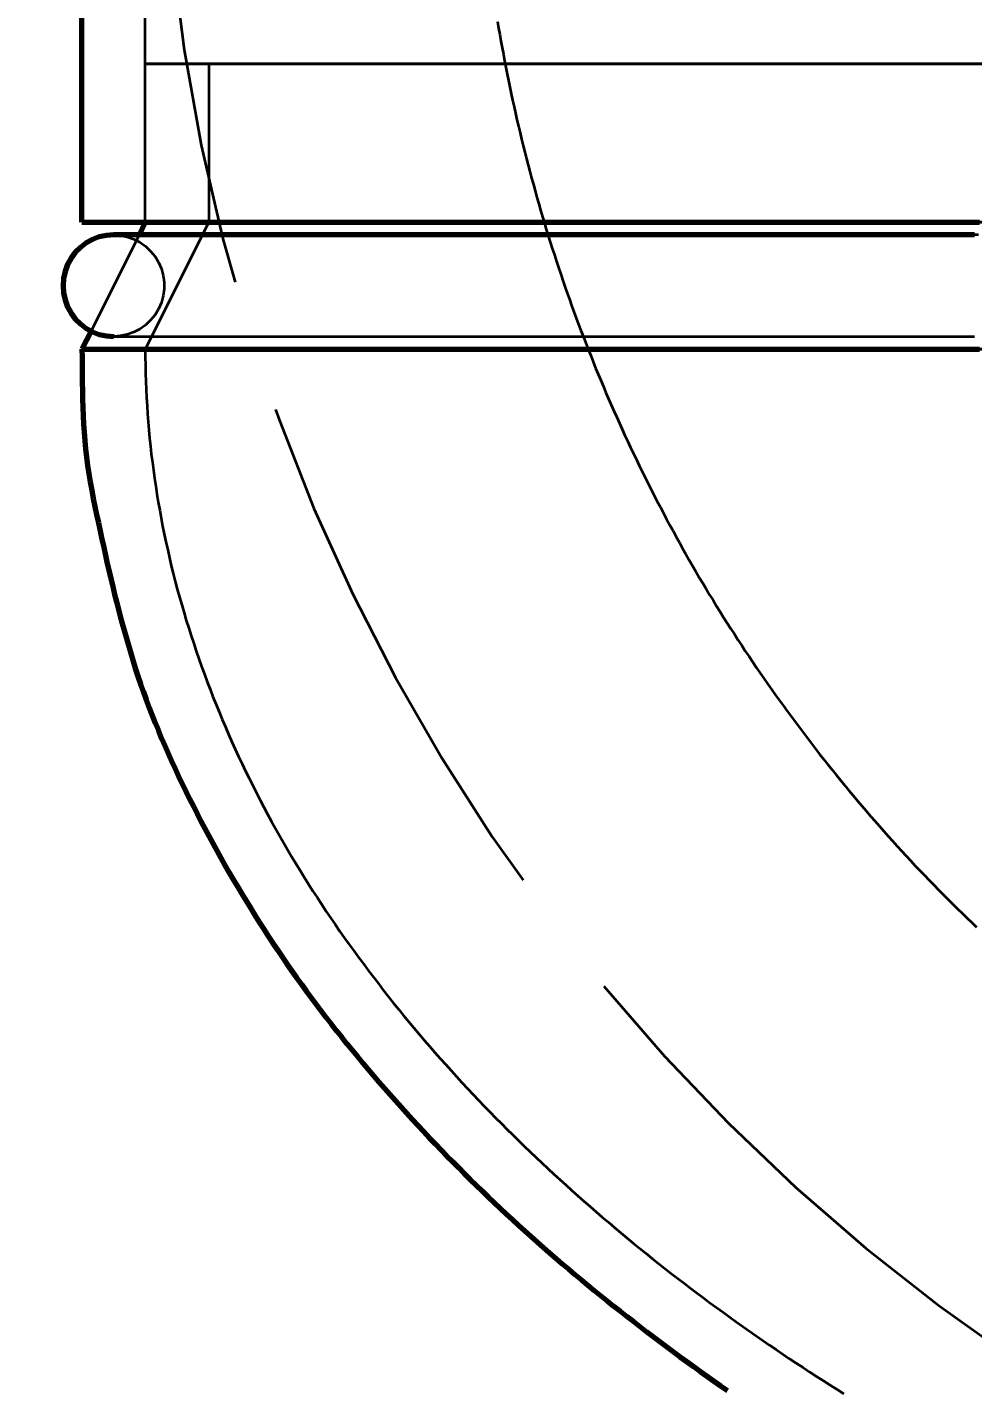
# Model space of a CAD drawing. Header units: millimetres. Extents: x 0 to 2382, y 0 to 420.
# Drawn here: x 136.59 to 143.68, y 216.75 to 226.96 of the extents above; entities that cross this region are included whole.
import ezdxf

# ---------------------------------------------------------------- set-up
doc = ezdxf.new("R2010")
doc.units = ezdxf.units.MM
doc.linetypes.add('IRAM-E-TRAZOS', pattern=[5, 4, -1])
for name, color, linetype, lineweight in [('01-VISIBLE', 7, 'CONTINUOUS', 70), ('02-OCULTA', 4, 'IRAM-E-TRAZOS', 35), ('04-COTA', 3, 'CONTINUOUS', 18)]:
    doc.layers.add(name, color=color, linetype=linetype, lineweight=lineweight)
doc.styles.add('ISO3098', font='isocpeur.ttf')
doc.dimstyles.new('FLAMA-IRAM', dxfattribs={"dimtxt": 3.5, "dimasz": 3.5, "dimexe": 2, "dimexo": 1.5, "dimgap": 1, "dimtad": 1, "dimdec": 1, "dimtxsty": 'ISO3098', "dimblk": 'IRAM_FLECHA', "dimblk1": 'IRAM_FLECHA', "dimblk2": 'IRAM_FLECHA', "dimcen": 2.5, "dimclrd": 256, "dimclre": 256, "dimclrt": 256, "dimazin": 3, "dimtfac": 1, "dimtmove": 0, "dimatfit": 3, "dimlwd": 18, "dimlwe": 18})

# ---------------------------------------------------------------- blocks, each defined once
blk = doc.blocks.new('IRAM_FLECHA')
blk.add_solid([(0, 0), (-1, 0.125), (-1, -0.125)])

msp = doc.modelspace()

# ---------------------------------------------------------------- linework, layer by layer
at = {"layer": '01-VISIBLE'}
for p, q in [((137, 225.5), (137, 228.412)), ((137.475, 225.5), (137.428, 225.405)), ((137.068, 224.685), (137, 224.55))]:
    msp.add_line(p, q, dxfattribs=at)
for points in [[(137, 225.5), (137.098, 225.5), (137.195, 225.5), (137.293, 225.5), (137.39, 225.5), (137.488, 225.5), (137.585, 225.5), (137.683, 225.5), (137.78, 225.5), (137.878, 225.5), (137.975, 225.5), (138.073, 225.5), (138.17, 225.5), (138.268, 225.5), (138.365, 225.5), (138.463, 225.5), (138.56, 225.5), (138.658, 225.5), (138.755, 225.5), (138.853, 225.5), (138.95, 225.5), (139.048, 225.5), (139.145, 225.5), (139.243, 225.5), (139.34, 225.5), (139.438, 225.5), (139.535, 225.5), (139.633, 225.5), (139.73, 225.5), (139.828, 225.5), (139.925, 225.5), (140.023, 225.5), (140.12, 225.5), (140.218, 225.5), (140.315, 225.5), (140.413, 225.5), (140.51, 225.5), (140.608, 225.5), (140.705, 225.5), (140.803, 225.5), (140.9, 225.5), (140.998, 225.5), (141.095, 225.5), (141.193, 225.5), (141.29, 225.5), (141.388, 225.5), (141.485, 225.5), (141.583, 225.5), (141.68, 225.5), (141.778, 225.5), (141.875, 225.5), (141.973, 225.5), (142.07, 225.5), (142.168, 225.5), (142.265, 225.5), (142.363, 225.5), (142.46, 225.5), (142.558, 225.5), (142.655, 225.5), (142.753, 225.5), (142.85, 225.5), (142.948, 225.5), (143.045, 225.5), (143.143, 225.5), (143.24, 225.5), (143.338, 225.5), (143.435, 225.5), (143.533, 225.5), (143.63, 225.5), (143.728, 225.5)], [(137.238, 225.405), (137.183, 225.401), (137.13, 225.39), (137.08, 225.371), (137.032, 225.345), (136.989, 225.312), (136.95, 225.274), (136.918, 225.23), (136.892, 225.183), (136.873, 225.132), (136.861, 225.079), (136.858, 225.025)], [(137.428, 225.405), (137.396, 225.405), (137.364, 225.405), (137.332, 225.405), (137.301, 225.405), (137.269, 225.405), (137.238, 225.405)], [(143.69, 225.405), (143.594, 225.405), (143.498, 225.405), (143.402, 225.405), (143.305, 225.405), (143.209, 225.405), (143.113, 225.405), (143.016, 225.405), (142.92, 225.405), (142.824, 225.405), (142.727, 225.405), (142.631, 225.405), (142.535, 225.405), (142.438, 225.405), (142.342, 225.405), (142.246, 225.405), (142.149, 225.405), (142.053, 225.405), (141.957, 225.405), (141.861, 225.405), (141.764, 225.405), (141.668, 225.405), (141.572, 225.405), (141.475, 225.405), (141.379, 225.405), (141.283, 225.405), (141.186, 225.405), (141.09, 225.405), (140.994, 225.405), (140.897, 225.405), (140.801, 225.405), (140.705, 225.405), (140.608, 225.405), (140.512, 225.405), (140.416, 225.405), (140.32, 225.405), (140.223, 225.405), (140.127, 225.405), (140.031, 225.405), (139.934, 225.405), (139.838, 225.405), (139.742, 225.405), (139.645, 225.405), (139.549, 225.405), (139.453, 225.405), (139.356, 225.405), (139.26, 225.405), (139.164, 225.405), (139.067, 225.405), (138.971, 225.405), (138.875, 225.405), (138.779, 225.405), (138.682, 225.405), (138.586, 225.405), (138.49, 225.405), (138.393, 225.405), (138.297, 225.405), (138.201, 225.405), (138.104, 225.405), (138.008, 225.405), (137.912, 225.405), (137.815, 225.405), (137.719, 225.405), (137.623, 225.405), (137.526, 225.405), (137.43, 225.405), (137.334, 225.405), (137.238, 225.405)], [(136.858, 225.025), (136.861, 224.971), (136.873, 224.918), (136.892, 224.867), (136.918, 224.82), (136.95, 224.776), (136.989, 224.738), (137.032, 224.705), (137.08, 224.679), (137.13, 224.66), (137.183, 224.649), (137.238, 224.645)], [(137, 224.55), (137.098, 224.55), (137.195, 224.55), (137.293, 224.55), (137.39, 224.55), (137.488, 224.55), (137.585, 224.55), (137.683, 224.55), (137.78, 224.55), (137.878, 224.55), (137.975, 224.55), (138.073, 224.55), (138.17, 224.55), (138.268, 224.55), (138.365, 224.55), (138.463, 224.55), (138.56, 224.55), (138.658, 224.55), (138.755, 224.55), (138.853, 224.55), (138.95, 224.55), (139.048, 224.55), (139.145, 224.55), (139.243, 224.55), (139.34, 224.55), (139.438, 224.55), (139.535, 224.55), (139.633, 224.55), (139.73, 224.55), (139.828, 224.55), (139.925, 224.55), (140.023, 224.55), (140.12, 224.55), (140.218, 224.55), (140.315, 224.55), (140.413, 224.55), (140.51, 224.55), (140.608, 224.55), (140.705, 224.55), (140.803, 224.55), (140.9, 224.55), (140.998, 224.55), (141.095, 224.55), (141.193, 224.55), (141.29, 224.55), (141.388, 224.55), (141.485, 224.55), (141.583, 224.55), (141.68, 224.55), (141.778, 224.55), (141.875, 224.55), (141.973, 224.55), (142.07, 224.55), (142.168, 224.55), (142.265, 224.55), (142.363, 224.55), (142.46, 224.55), (142.558, 224.55), (142.655, 224.55), (142.753, 224.55), (142.85, 224.55), (142.948, 224.55), (143.045, 224.55), (143.143, 224.55), (143.24, 224.55), (143.338, 224.55), (143.435, 224.55), (143.533, 224.55), (143.63, 224.55), (143.728, 224.55)], [(137, 224.55), (137.001, 224.488), (137.001, 224.425), (137.001, 224.363), (137.002, 224.3), (137.003, 224.238), (137.004, 224.175), (137.006, 224.113), (137.008, 224.05), (137.012, 223.988), (137.016, 223.926), (137.021, 223.863), (137.027, 223.801), (137.034, 223.739), (137.042, 223.677), (137.052, 223.616), (137.062, 223.554), (137.073, 223.493), (137.085, 223.431), (137.097, 223.37), (137.11, 223.309), (137.123, 223.248), (137.136, 223.187), (137.149, 223.126), (137.163, 223.065), (137.176, 223.004), (137.19, 222.943), (137.204, 222.882), (137.218, 222.821), (137.233, 222.76), (137.247, 222.7), (137.263, 222.639), (137.278, 222.578), (137.294, 222.518), (137.311, 222.458), (137.328, 222.398), (137.346, 222.338), (137.363, 222.278), (137.382, 222.218), (137.4, 222.159), (137.42, 222.099), (137.44, 222.04), (137.461, 221.981), (137.482, 221.923), (137.504, 221.864), (137.527, 221.806), (137.55, 221.748), (137.573, 221.69), (137.597, 221.632), (137.622, 221.575), (137.647, 221.518), (137.672, 221.461), (137.698, 221.404), (137.725, 221.347), (137.752, 221.291), (137.779, 221.235), (137.806, 221.179), (137.835, 221.123), (137.863, 221.067), (137.892, 221.012), (137.921, 220.956), (137.95, 220.901), (137.98, 220.847), (138.01, 220.792), (138.041, 220.737), (138.071, 220.683), (138.102, 220.629), (138.134, 220.575), (138.166, 220.521), (138.198, 220.467), (138.23, 220.414), (138.263, 220.361), (138.296, 220.308), (138.329, 220.255), (138.363, 220.202), (138.397, 220.15), (138.431, 220.098), (138.466, 220.046), (138.501, 219.994), (138.537, 219.943), (138.572, 219.892), (138.608, 219.841), (138.645, 219.79), (138.682, 219.739), (138.719, 219.689), (138.756, 219.639), (138.794, 219.589), (138.832, 219.54), (138.87, 219.49), (138.908, 219.441), (138.947, 219.392), (138.986, 219.343), (139.026, 219.295), (139.065, 219.247), (139.105, 219.199), (139.145, 219.151), (139.186, 219.103), (139.226, 219.056), (139.267, 219.009), (139.309, 218.962), (139.35, 218.915), (139.392, 218.868), (139.434, 218.822), (139.476, 218.776), (139.518, 218.73), (139.561, 218.685), (139.604, 218.639), (139.647, 218.594), (139.69, 218.549), (139.734, 218.504), (139.778, 218.46), (139.822, 218.415), (139.866, 218.371), (139.91, 218.327), (139.955, 218.284), (140, 218.24), (140.045, 218.197), (140.09, 218.154), (140.136, 218.111), (140.181, 218.069), (140.227, 218.026), (140.273, 217.984), (140.32, 217.942), (140.366, 217.9), (140.413, 217.859), (140.459, 217.817), (140.506, 217.776), (140.554, 217.735), (140.601, 217.695), (140.649, 217.654), (140.696, 217.614), (140.744, 217.574), (140.792, 217.534), (140.841, 217.494), (140.889, 217.455), (140.938, 217.416), (140.986, 217.377), (141.035, 217.338), (141.085, 217.299), (141.134, 217.261), (141.183, 217.223), (141.233, 217.185), (141.282, 217.147), (141.332, 217.109), (141.382, 217.072), (141.433, 217.035), (141.483, 216.998), (141.533, 216.961), (141.584, 216.924), (141.635, 216.888), (141.685, 216.851), (141.736, 216.815), (141.788, 216.78), (141.839, 216.744)]]:
    msp.add_lwpolyline(points, dxfattribs=at)
at = {"layer": '02-OCULTA'}
for p, q in [((137.475, 225.5), (137.475, 315.5)), ((137.475, 225.5), (137.475, 226.687)), ((137.95, 226.687), (137.95, 225.5)), ((137.95, 225.5), (137.475, 224.55)), ((137.428, 225.405), (137.068, 224.685))]:
    msp.add_line(p, q, dxfattribs=at)
for points in [[(140.115, 227.005), (140.123, 226.956), (140.132, 226.907), (140.14, 226.857), (140.149, 226.808), (140.159, 226.759), (140.168, 226.71), (140.177, 226.66), (140.187, 226.611), (140.197, 226.562), (140.207, 226.513), (140.218, 226.464), (140.228, 226.415), (140.239, 226.366), (140.25, 226.317), (140.261, 226.268), (140.272, 226.22), (140.284, 226.171), (140.296, 226.122), (140.308, 226.074), (140.32, 226.025), (140.332, 225.976), (140.345, 225.928), (140.358, 225.88), (140.371, 225.831), (140.384, 225.783), (140.397, 225.735), (140.411, 225.686), (140.424, 225.638), (140.438, 225.59), (140.452, 225.542), (140.467, 225.494), (140.481, 225.446), (140.496, 225.398), (140.511, 225.35), (140.526, 225.303), (140.542, 225.255), (140.557, 225.207), (140.573, 225.16), (140.589, 225.112), (140.605, 225.065), (140.621, 225.018), (140.638, 224.97), (140.654, 224.923), (140.671, 224.876), (140.688, 224.829), (140.706, 224.782), (140.723, 224.735), (140.741, 224.688), (140.759, 224.641), (140.777, 224.594), (140.795, 224.548), (140.814, 224.501), (140.832, 224.455), (140.851, 224.408), (140.87, 224.362), (140.889, 224.316), (140.909, 224.27), (140.928, 224.223), (140.948, 224.177), (140.968, 224.131), (140.988, 224.086), (141.009, 224.04), (141.029, 223.994), (141.05, 223.949), (141.071, 223.903), (141.092, 223.858), (141.113, 223.812), (141.135, 223.767), (141.156, 223.722), (141.178, 223.677), (141.2, 223.632), (141.222, 223.587), (141.245, 223.542), (141.267, 223.497), (141.29, 223.453), (141.313, 223.408), (141.336, 223.364), (141.36, 223.32), (141.383, 223.275), (141.407, 223.231), (141.431, 223.187), (141.455, 223.143), (141.479, 223.099), (141.503, 223.056), (141.528, 223.012), (141.553, 222.968), (141.578, 222.925), (141.603, 222.882), (141.628, 222.838), (141.654, 222.795), (141.679, 222.752), (141.705, 222.709), (141.731, 222.667), (141.757, 222.624), (141.784, 222.581), (141.81, 222.539), (141.837, 222.496), (141.864, 222.454), (141.891, 222.412), (141.918, 222.37), (141.946, 222.328), (141.973, 222.286), (142.001, 222.245), (142.029, 222.203), (142.057, 222.162), (142.085, 222.12), (142.114, 222.079), (142.143, 222.038), (142.171, 221.997), (142.2, 221.956), (142.229, 221.915), (142.259, 221.875), (142.288, 221.834), (142.318, 221.794), (142.348, 221.753), (142.378, 221.713), (142.408, 221.673), (142.438, 221.633), (142.468, 221.594), (142.499, 221.554), (142.53, 221.514), (142.561, 221.475), (142.592, 221.436), (142.623, 221.397), (142.655, 221.358), (142.686, 221.319), (142.718, 221.28), (142.75, 221.241), (142.782, 221.203), (142.814, 221.165), (142.846, 221.126), (142.879, 221.088), (142.912, 221.05), (142.945, 221.013), (142.978, 220.975), (143.011, 220.937), (143.044, 220.9), (143.077, 220.863), (143.111, 220.825), (143.145, 220.789), (143.179, 220.752), (143.213, 220.715), (143.247, 220.678), (143.282, 220.642), (143.316, 220.606), (143.351, 220.57), (143.386, 220.534), (143.421, 220.498), (143.456, 220.462), (143.491, 220.426), (143.526, 220.391), (143.562, 220.356), (143.598, 220.321), (143.634, 220.286), (143.67, 220.251), (143.706, 220.216)], [(140.115, 227.005), (140.123, 226.956), (140.132, 226.907), (140.14, 226.857), (140.149, 226.808), (140.159, 226.759), (140.168, 226.71), (140.177, 226.66), (140.187, 226.611), (140.197, 226.562), (140.207, 226.513), (140.218, 226.464), (140.228, 226.415), (140.239, 226.366), (140.25, 226.317), (140.261, 226.268), (140.272, 226.22), (140.284, 226.171), (140.296, 226.122), (140.308, 226.074), (140.32, 226.025), (140.332, 225.976), (140.345, 225.928), (140.358, 225.88), (140.371, 225.831), (140.384, 225.783), (140.397, 225.735), (140.411, 225.686), (140.424, 225.638), (140.438, 225.59), (140.452, 225.542), (140.467, 225.494), (140.481, 225.446), (140.496, 225.398), (140.511, 225.35), (140.526, 225.303), (140.542, 225.255), (140.557, 225.207), (140.573, 225.16), (140.589, 225.112), (140.605, 225.065), (140.621, 225.018), (140.638, 224.97), (140.654, 224.923), (140.671, 224.876), (140.688, 224.829), (140.706, 224.782), (140.723, 224.735), (140.741, 224.688), (140.759, 224.641), (140.777, 224.594), (140.795, 224.548), (140.814, 224.501), (140.832, 224.455), (140.851, 224.408), (140.87, 224.362), (140.889, 224.316), (140.909, 224.27), (140.928, 224.223), (140.948, 224.177), (140.968, 224.131), (140.988, 224.086), (141.009, 224.04), (141.029, 223.994), (141.05, 223.949), (141.071, 223.903), (141.092, 223.858), (141.113, 223.812), (141.135, 223.767), (141.156, 223.722), (141.178, 223.677), (141.2, 223.632), (141.222, 223.587), (141.245, 223.542), (141.267, 223.497), (141.29, 223.453), (141.313, 223.408), (141.336, 223.364), (141.36, 223.32), (141.383, 223.275), (141.407, 223.231), (141.431, 223.187), (141.455, 223.143), (141.479, 223.099), (141.503, 223.056), (141.528, 223.012), (141.553, 222.968), (141.578, 222.925), (141.603, 222.882), (141.628, 222.838), (141.654, 222.795), (141.679, 222.752), (141.705, 222.709), (141.731, 222.667), (141.757, 222.624), (141.784, 222.581), (141.81, 222.539), (141.837, 222.496), (141.864, 222.454), (141.891, 222.412), (141.918, 222.37), (141.946, 222.328), (141.973, 222.286), (142.001, 222.245), (142.029, 222.203), (142.057, 222.162), (142.085, 222.12), (142.114, 222.079), (142.143, 222.038), (142.171, 221.997), (142.2, 221.956), (142.229, 221.915), (142.259, 221.875), (142.288, 221.834), (142.318, 221.794), (142.348, 221.753), (142.378, 221.713), (142.408, 221.673), (142.438, 221.633), (142.468, 221.594), (142.499, 221.554), (142.53, 221.514), (142.561, 221.475), (142.592, 221.436), (142.623, 221.397), (142.655, 221.358), (142.686, 221.319), (142.718, 221.28), (142.75, 221.241), (142.782, 221.203), (142.814, 221.165), (142.846, 221.126), (142.879, 221.088), (142.912, 221.05), (142.945, 221.013), (142.978, 220.975), (143.011, 220.937), (143.044, 220.9), (143.077, 220.863), (143.111, 220.825), (143.145, 220.789), (143.179, 220.752), (143.213, 220.715), (143.247, 220.678), (143.282, 220.642), (143.316, 220.606), (143.351, 220.57), (143.386, 220.534), (143.421, 220.498), (143.456, 220.462), (143.491, 220.426), (143.526, 220.391), (143.562, 220.356), (143.598, 220.321), (143.634, 220.286), (143.67, 220.251), (143.706, 220.216)], [(140.115, 227.005), (140.123, 226.956), (140.132, 226.907), (140.14, 226.857), (140.149, 226.808), (140.159, 226.759), (140.168, 226.71), (140.177, 226.66), (140.187, 226.611), (140.197, 226.562), (140.207, 226.513), (140.218, 226.464), (140.228, 226.415), (140.239, 226.366), (140.25, 226.317), (140.261, 226.268), (140.272, 226.22), (140.284, 226.171), (140.296, 226.122), (140.308, 226.074), (140.32, 226.025), (140.332, 225.976), (140.345, 225.928), (140.358, 225.88), (140.371, 225.831), (140.384, 225.783), (140.397, 225.735), (140.411, 225.686), (140.424, 225.638), (140.438, 225.59), (140.452, 225.542), (140.467, 225.494), (140.481, 225.446), (140.496, 225.398), (140.511, 225.35), (140.526, 225.303), (140.542, 225.255), (140.557, 225.207), (140.573, 225.16), (140.589, 225.112), (140.605, 225.065), (140.621, 225.018), (140.638, 224.97), (140.654, 224.923), (140.671, 224.876), (140.688, 224.829), (140.706, 224.782), (140.723, 224.735), (140.741, 224.688), (140.759, 224.641), (140.777, 224.594), (140.795, 224.548), (140.814, 224.501), (140.832, 224.455), (140.851, 224.408), (140.87, 224.362), (140.889, 224.316), (140.909, 224.27), (140.928, 224.223), (140.948, 224.177), (140.968, 224.131), (140.988, 224.086), (141.009, 224.04), (141.029, 223.994), (141.05, 223.949), (141.071, 223.903), (141.092, 223.858), (141.113, 223.812), (141.135, 223.767), (141.156, 223.722), (141.178, 223.677), (141.2, 223.632), (141.222, 223.587), (141.245, 223.542), (141.267, 223.497), (141.29, 223.453), (141.313, 223.408), (141.336, 223.364), (141.36, 223.32), (141.383, 223.275), (141.407, 223.231), (141.431, 223.187), (141.455, 223.143), (141.479, 223.099), (141.503, 223.056), (141.528, 223.012), (141.553, 222.968), (141.578, 222.925), (141.603, 222.882), (141.628, 222.838), (141.654, 222.795), (141.679, 222.752), (141.705, 222.709), (141.731, 222.667), (141.757, 222.624), (141.784, 222.581), (141.81, 222.539), (141.837, 222.496), (141.864, 222.454), (141.891, 222.412), (141.918, 222.37), (141.946, 222.328), (141.973, 222.286), (142.001, 222.245), (142.029, 222.203), (142.057, 222.162), (142.085, 222.12), (142.114, 222.079), (142.143, 222.038), (142.171, 221.997), (142.2, 221.956), (142.229, 221.915), (142.259, 221.875), (142.288, 221.834), (142.318, 221.794), (142.348, 221.753), (142.378, 221.713), (142.408, 221.673), (142.438, 221.633), (142.468, 221.594), (142.499, 221.554), (142.53, 221.514), (142.561, 221.475), (142.592, 221.436), (142.623, 221.397), (142.655, 221.358), (142.686, 221.319), (142.718, 221.28), (142.75, 221.241), (142.782, 221.203), (142.814, 221.165), (142.846, 221.126), (142.879, 221.088), (142.912, 221.05), (142.945, 221.013), (142.978, 220.975), (143.011, 220.937), (143.044, 220.9), (143.077, 220.863), (143.111, 220.825), (143.145, 220.789), (143.179, 220.752), (143.213, 220.715), (143.247, 220.678), (143.282, 220.642), (143.316, 220.606), (143.351, 220.57), (143.386, 220.534), (143.421, 220.498), (143.456, 220.462), (143.491, 220.426), (143.526, 220.391), (143.562, 220.356), (143.598, 220.321), (143.634, 220.286), (143.67, 220.251), (143.706, 220.216)], [(140.115, 227.005), (140.123, 226.956), (140.132, 226.907), (140.14, 226.857), (140.149, 226.808), (140.159, 226.759), (140.168, 226.71), (140.177, 226.66), (140.187, 226.611), (140.197, 226.562), (140.207, 226.513), (140.218, 226.464), (140.228, 226.415), (140.239, 226.366), (140.25, 226.317), (140.261, 226.268), (140.272, 226.22), (140.284, 226.171), (140.296, 226.122), (140.308, 226.074), (140.32, 226.025), (140.332, 225.976), (140.345, 225.928), (140.358, 225.88), (140.371, 225.831), (140.384, 225.783), (140.397, 225.735), (140.411, 225.686), (140.424, 225.638), (140.438, 225.59), (140.452, 225.542), (140.467, 225.494), (140.481, 225.446), (140.496, 225.398), (140.511, 225.35), (140.526, 225.303), (140.542, 225.255), (140.557, 225.207), (140.573, 225.16), (140.589, 225.112), (140.605, 225.065), (140.621, 225.018), (140.638, 224.97), (140.654, 224.923), (140.671, 224.876), (140.688, 224.829), (140.706, 224.782), (140.723, 224.735), (140.741, 224.688), (140.759, 224.641), (140.777, 224.594), (140.795, 224.548), (140.814, 224.501), (140.832, 224.455), (140.851, 224.408), (140.87, 224.362), (140.889, 224.316), (140.909, 224.27), (140.928, 224.223), (140.948, 224.177), (140.968, 224.131), (140.988, 224.086), (141.009, 224.04), (141.029, 223.994), (141.05, 223.949), (141.071, 223.903), (141.092, 223.858), (141.113, 223.812), (141.135, 223.767), (141.156, 223.722), (141.178, 223.677), (141.2, 223.632), (141.222, 223.587), (141.245, 223.542), (141.267, 223.497), (141.29, 223.453), (141.313, 223.408), (141.336, 223.364), (141.36, 223.32), (141.383, 223.275), (141.407, 223.231), (141.431, 223.187), (141.455, 223.143), (141.479, 223.099), (141.503, 223.056), (141.528, 223.012), (141.553, 222.968), (141.578, 222.925), (141.603, 222.882), (141.628, 222.838), (141.654, 222.795), (141.679, 222.752), (141.705, 222.709), (141.731, 222.667), (141.757, 222.624), (141.784, 222.581), (141.81, 222.539), (141.837, 222.496), (141.864, 222.454), (141.891, 222.412), (141.918, 222.37), (141.946, 222.328), (141.973, 222.286), (142.001, 222.245), (142.029, 222.203), (142.057, 222.162), (142.085, 222.12), (142.114, 222.079), (142.143, 222.038), (142.171, 221.997), (142.2, 221.956), (142.229, 221.915), (142.259, 221.875), (142.288, 221.834), (142.318, 221.794), (142.348, 221.753), (142.378, 221.713), (142.408, 221.673), (142.438, 221.633), (142.468, 221.594), (142.499, 221.554), (142.53, 221.514), (142.561, 221.475), (142.592, 221.436), (142.623, 221.397), (142.655, 221.358), (142.686, 221.319), (142.718, 221.28), (142.75, 221.241), (142.782, 221.203), (142.814, 221.165), (142.846, 221.126), (142.879, 221.088), (142.912, 221.05), (142.945, 221.013), (142.978, 220.975), (143.011, 220.937), (143.044, 220.9), (143.077, 220.863), (143.111, 220.825), (143.145, 220.789), (143.179, 220.752), (143.213, 220.715), (143.247, 220.678), (143.282, 220.642), (143.316, 220.606), (143.351, 220.57), (143.386, 220.534), (143.421, 220.498), (143.456, 220.462), (143.491, 220.426), (143.526, 220.391), (143.562, 220.356), (143.598, 220.321), (143.634, 220.286), (143.67, 220.251), (143.706, 220.216)], [(143.753, 226.687), (143.658, 226.687), (143.563, 226.687), (143.468, 226.687), (143.373, 226.687), (143.278, 226.687), (143.183, 226.687), (143.087, 226.687), (142.992, 226.687), (142.897, 226.687), (142.802, 226.687), (142.707, 226.687), (142.612, 226.687), (142.517, 226.687), (142.422, 226.687), (142.326, 226.687), (142.231, 226.687), (142.136, 226.687), (142.041, 226.687), (141.946, 226.687), (141.851, 226.687), (141.756, 226.687), (141.661, 226.687), (141.565, 226.687), (141.47, 226.687), (141.375, 226.687), (141.28, 226.687), (141.185, 226.687), (141.09, 226.687), (140.995, 226.687), (140.9, 226.687), (140.804, 226.687), (140.709, 226.687), (140.614, 226.687), (140.519, 226.687), (140.424, 226.687), (140.329, 226.687), (140.234, 226.687), (140.139, 226.687), (140.043, 226.687), (139.948, 226.687), (139.853, 226.687), (139.758, 226.687), (139.663, 226.687), (139.568, 226.687), (139.473, 226.687), (139.378, 226.687), (139.282, 226.687), (139.187, 226.687), (139.092, 226.687), (138.997, 226.687), (138.902, 226.687), (138.807, 226.687), (138.712, 226.687), (138.617, 226.687), (138.521, 226.687), (138.426, 226.687), (138.331, 226.687), (138.236, 226.687), (138.141, 226.687), (138.046, 226.687), (137.951, 226.687), (137.856, 226.687), (137.76, 226.687), (137.665, 226.687), (137.57, 226.687), (137.475, 226.687)], [(137.475, 226.687), (137.57, 226.687), (137.665, 226.687), (137.76, 226.687), (137.856, 226.687), (137.951, 226.687), (138.046, 226.687), (138.141, 226.687), (138.236, 226.687), (138.331, 226.687), (138.426, 226.687), (138.521, 226.687), (138.617, 226.687), (138.712, 226.687), (138.807, 226.687), (138.902, 226.687), (138.997, 226.687), (139.092, 226.687), (139.187, 226.687), (139.282, 226.687), (139.378, 226.687), (139.473, 226.687), (139.568, 226.687), (139.663, 226.687), (139.758, 226.687), (139.853, 226.687), (139.948, 226.687), (140.043, 226.687), (140.139, 226.687), (140.234, 226.687), (140.329, 226.687), (140.424, 226.687), (140.519, 226.687), (140.614, 226.687), (140.709, 226.687), (140.804, 226.687), (140.9, 226.687), (140.995, 226.687), (141.09, 226.687), (141.185, 226.687), (141.28, 226.687), (141.375, 226.687), (141.47, 226.687), (141.565, 226.687), (141.661, 226.687), (141.756, 226.687), (141.851, 226.687), (141.946, 226.687), (142.041, 226.687), (142.136, 226.687), (142.231, 226.687), (142.326, 226.687), (142.422, 226.687), (142.517, 226.687), (142.612, 226.687), (142.707, 226.687), (142.802, 226.687), (142.897, 226.687), (142.992, 226.687), (143.087, 226.687), (143.183, 226.687), (143.278, 226.687), (143.373, 226.687), (143.468, 226.687), (143.563, 226.687), (143.658, 226.687), (143.753, 226.687)], [(143.701, 226.687), (143.608, 226.687), (143.515, 226.687), (143.422, 226.687), (143.33, 226.687), (143.237, 226.687), (143.144, 226.687), (143.051, 226.687), (142.959, 226.687), (142.866, 226.687), (142.773, 226.687), (142.68, 226.687), (142.588, 226.687), (142.495, 226.687), (142.402, 226.687), (142.309, 226.687), (142.217, 226.687), (142.124, 226.687), (142.031, 226.687), (141.938, 226.687), (141.846, 226.687), (141.753, 226.687), (141.66, 226.687), (141.567, 226.687), (141.475, 226.687), (141.382, 226.687), (141.289, 226.687), (141.196, 226.687), (141.104, 226.687), (141.011, 226.687), (140.918, 226.687), (140.825, 226.687), (140.733, 226.687), (140.64, 226.687), (140.547, 226.687), (140.454, 226.687), (140.362, 226.687), (140.269, 226.687), (140.176, 226.687), (140.083, 226.687), (139.991, 226.687), (139.898, 226.687), (139.805, 226.687), (139.712, 226.687), (139.62, 226.687), (139.527, 226.687), (139.434, 226.687), (139.341, 226.687), (139.249, 226.687), (139.156, 226.687), (139.063, 226.687), (138.97, 226.687), (138.878, 226.687), (138.785, 226.687), (138.692, 226.687), (138.599, 226.687), (138.507, 226.687), (138.414, 226.687), (138.321, 226.687), (138.228, 226.687), (138.136, 226.687), (138.043, 226.687), (137.95, 226.687)], [(137.95, 226.687), (138.043, 226.687), (138.136, 226.687), (138.228, 226.687), (138.321, 226.687), (138.414, 226.687), (138.507, 226.687), (138.599, 226.687), (138.692, 226.687), (138.785, 226.687), (138.878, 226.687), (138.97, 226.687), (139.063, 226.687), (139.156, 226.687), (139.249, 226.687), (139.341, 226.687), (139.434, 226.687), (139.527, 226.687), (139.62, 226.687), (139.712, 226.687), (139.805, 226.687), (139.898, 226.687), (139.991, 226.687), (140.083, 226.687), (140.176, 226.687), (140.269, 226.687), (140.362, 226.687), (140.454, 226.687), (140.547, 226.687), (140.64, 226.687), (140.733, 226.687), (140.825, 226.687), (140.918, 226.687), (141.011, 226.687), (141.104, 226.687), (141.196, 226.687), (141.289, 226.687), (141.382, 226.687), (141.475, 226.687), (141.567, 226.687), (141.66, 226.687), (141.753, 226.687), (141.846, 226.687), (141.938, 226.687), (142.031, 226.687), (142.124, 226.687), (142.217, 226.687), (142.309, 226.687), (142.402, 226.687), (142.495, 226.687), (142.588, 226.687), (142.68, 226.687), (142.773, 226.687), (142.866, 226.687), (142.959, 226.687), (143.051, 226.687), (143.144, 226.687), (143.237, 226.687), (143.33, 226.687), (143.422, 226.687), (143.515, 226.687), (143.608, 226.687), (143.701, 226.687)], [(143.728, 225.5), (143.63, 225.5), (143.533, 225.5), (143.435, 225.5), (143.338, 225.5), (143.24, 225.5), (143.143, 225.5), (143.045, 225.5), (142.948, 225.5), (142.85, 225.5), (142.753, 225.5), (142.655, 225.5), (142.558, 225.5), (142.46, 225.5), (142.363, 225.5), (142.265, 225.5), (142.168, 225.5), (142.07, 225.5), (141.973, 225.5), (141.875, 225.5), (141.778, 225.5), (141.68, 225.5), (141.583, 225.5), (141.485, 225.5), (141.388, 225.5), (141.29, 225.5), (141.193, 225.5), (141.095, 225.5), (140.998, 225.5), (140.9, 225.5), (140.803, 225.5), (140.705, 225.5), (140.608, 225.5), (140.51, 225.5), (140.413, 225.5), (140.315, 225.5), (140.218, 225.5), (140.12, 225.5), (140.023, 225.5), (139.925, 225.5), (139.828, 225.5), (139.73, 225.5), (139.633, 225.5), (139.535, 225.5), (139.438, 225.5), (139.34, 225.5), (139.243, 225.5), (139.145, 225.5), (139.048, 225.5), (138.95, 225.5), (138.853, 225.5), (138.755, 225.5), (138.658, 225.5), (138.56, 225.5), (138.463, 225.5), (138.365, 225.5), (138.268, 225.5), (138.17, 225.5), (138.073, 225.5), (137.975, 225.5), (137.878, 225.5), (137.78, 225.5), (137.683, 225.5), (137.585, 225.5), (137.488, 225.5), (137.39, 225.5), (137.293, 225.5), (137.195, 225.5), (137.098, 225.5), (137, 225.5)], [(143.753, 225.5), (143.658, 225.5), (143.563, 225.5), (143.468, 225.5), (143.373, 225.5), (143.278, 225.5), (143.183, 225.5), (143.087, 225.5), (142.992, 225.5), (142.897, 225.5), (142.802, 225.5), (142.707, 225.5), (142.612, 225.5), (142.517, 225.5), (142.422, 225.5), (142.326, 225.5), (142.231, 225.5), (142.136, 225.5), (142.041, 225.5), (141.946, 225.5), (141.851, 225.5), (141.756, 225.5), (141.661, 225.5), (141.565, 225.5), (141.47, 225.5), (141.375, 225.5), (141.28, 225.5), (141.185, 225.5), (141.09, 225.5), (140.995, 225.5), (140.9, 225.5), (140.804, 225.5), (140.709, 225.5), (140.614, 225.5), (140.519, 225.5), (140.424, 225.5), (140.329, 225.5), (140.234, 225.5), (140.139, 225.5), (140.043, 225.5), (139.948, 225.5), (139.853, 225.5), (139.758, 225.5), (139.663, 225.5), (139.568, 225.5), (139.473, 225.5), (139.378, 225.5), (139.282, 225.5), (139.187, 225.5), (139.092, 225.5), (138.997, 225.5), (138.902, 225.5), (138.807, 225.5), (138.712, 225.5), (138.617, 225.5), (138.521, 225.5), (138.426, 225.5), (138.331, 225.5), (138.236, 225.5), (138.141, 225.5), (138.046, 225.5), (137.951, 225.5), (137.856, 225.5), (137.76, 225.5), (137.665, 225.5), (137.57, 225.5), (137.475, 225.5)], [(137.475, 225.5), (137.57, 225.5), (137.665, 225.5), (137.76, 225.5), (137.856, 225.5), (137.951, 225.5), (138.046, 225.5), (138.141, 225.5), (138.236, 225.5), (138.331, 225.5), (138.426, 225.5), (138.521, 225.5), (138.617, 225.5), (138.712, 225.5), (138.807, 225.5), (138.902, 225.5), (138.997, 225.5), (139.092, 225.5), (139.187, 225.5), (139.282, 225.5), (139.378, 225.5), (139.473, 225.5), (139.568, 225.5), (139.663, 225.5), (139.758, 225.5), (139.853, 225.5), (139.948, 225.5), (140.043, 225.5), (140.139, 225.5), (140.234, 225.5), (140.329, 225.5), (140.424, 225.5), (140.519, 225.5), (140.614, 225.5), (140.709, 225.5), (140.804, 225.5), (140.9, 225.5), (140.995, 225.5), (141.09, 225.5), (141.185, 225.5), (141.28, 225.5), (141.375, 225.5), (141.47, 225.5), (141.565, 225.5), (141.661, 225.5), (141.756, 225.5), (141.851, 225.5), (141.946, 225.5), (142.041, 225.5), (142.136, 225.5), (142.231, 225.5), (142.326, 225.5), (142.422, 225.5), (142.517, 225.5), (142.612, 225.5), (142.707, 225.5), (142.802, 225.5), (142.897, 225.5), (142.992, 225.5), (143.087, 225.5), (143.183, 225.5), (143.278, 225.5), (143.373, 225.5), (143.468, 225.5), (143.563, 225.5), (143.658, 225.5), (143.753, 225.5)], [(143.753, 225.5), (143.658, 225.5), (143.563, 225.5), (143.468, 225.5), (143.373, 225.5), (143.278, 225.5), (143.183, 225.5), (143.087, 225.5), (142.992, 225.5), (142.897, 225.5), (142.802, 225.5), (142.707, 225.5), (142.612, 225.5), (142.517, 225.5), (142.422, 225.5), (142.326, 225.5), (142.231, 225.5), (142.136, 225.5), (142.041, 225.5), (141.946, 225.5), (141.851, 225.5), (141.756, 225.5), (141.661, 225.5), (141.565, 225.5), (141.47, 225.5), (141.375, 225.5), (141.28, 225.5), (141.185, 225.5), (141.09, 225.5), (140.995, 225.5), (140.9, 225.5), (140.804, 225.5), (140.709, 225.5), (140.614, 225.5), (140.519, 225.5), (140.424, 225.5), (140.329, 225.5), (140.234, 225.5), (140.139, 225.5), (140.043, 225.5), (139.948, 225.5), (139.853, 225.5), (139.758, 225.5), (139.663, 225.5), (139.568, 225.5), (139.473, 225.5), (139.378, 225.5), (139.282, 225.5), (139.187, 225.5), (139.092, 225.5), (138.997, 225.5), (138.902, 225.5), (138.807, 225.5), (138.712, 225.5), (138.617, 225.5), (138.521, 225.5), (138.426, 225.5), (138.331, 225.5), (138.236, 225.5), (138.141, 225.5), (138.046, 225.5), (137.951, 225.5), (137.856, 225.5), (137.76, 225.5), (137.665, 225.5), (137.57, 225.5), (137.475, 225.5)], [(137.475, 225.5), (137.57, 225.5), (137.665, 225.5), (137.76, 225.5), (137.856, 225.5), (137.951, 225.5), (138.046, 225.5), (138.141, 225.5), (138.236, 225.5), (138.331, 225.5), (138.426, 225.5), (138.521, 225.5), (138.617, 225.5), (138.712, 225.5), (138.807, 225.5), (138.902, 225.5), (138.997, 225.5), (139.092, 225.5), (139.187, 225.5), (139.282, 225.5), (139.378, 225.5), (139.473, 225.5), (139.568, 225.5), (139.663, 225.5), (139.758, 225.5), (139.853, 225.5), (139.948, 225.5), (140.043, 225.5), (140.139, 225.5), (140.234, 225.5), (140.329, 225.5), (140.424, 225.5), (140.519, 225.5), (140.614, 225.5), (140.709, 225.5), (140.804, 225.5), (140.9, 225.5), (140.995, 225.5), (141.09, 225.5), (141.185, 225.5), (141.28, 225.5), (141.375, 225.5), (141.47, 225.5), (141.565, 225.5), (141.661, 225.5), (141.756, 225.5), (141.851, 225.5), (141.946, 225.5), (142.041, 225.5), (142.136, 225.5), (142.231, 225.5), (142.326, 225.5), (142.422, 225.5), (142.517, 225.5), (142.612, 225.5), (142.707, 225.5), (142.802, 225.5), (142.897, 225.5), (142.992, 225.5), (143.087, 225.5), (143.183, 225.5), (143.278, 225.5), (143.373, 225.5), (143.468, 225.5), (143.563, 225.5), (143.658, 225.5), (143.753, 225.5)], [(143.701, 225.5), (143.608, 225.5), (143.515, 225.5), (143.422, 225.5), (143.33, 225.5), (143.237, 225.5), (143.144, 225.5), (143.051, 225.5), (142.959, 225.5), (142.866, 225.5), (142.773, 225.5), (142.68, 225.5), (142.588, 225.5), (142.495, 225.5), (142.402, 225.5), (142.309, 225.5), (142.217, 225.5), (142.124, 225.5), (142.031, 225.5), (141.938, 225.5), (141.846, 225.5), (141.753, 225.5), (141.66, 225.5), (141.567, 225.5), (141.475, 225.5), (141.382, 225.5), (141.289, 225.5), (141.196, 225.5), (141.104, 225.5), (141.011, 225.5), (140.918, 225.5), (140.825, 225.5), (140.733, 225.5), (140.64, 225.5), (140.547, 225.5), (140.454, 225.5), (140.362, 225.5), (140.269, 225.5), (140.176, 225.5), (140.083, 225.5), (139.991, 225.5), (139.898, 225.5), (139.805, 225.5), (139.712, 225.5), (139.62, 225.5), (139.527, 225.5), (139.434, 225.5), (139.341, 225.5), (139.249, 225.5), (139.156, 225.5), (139.063, 225.5), (138.97, 225.5), (138.878, 225.5), (138.785, 225.5), (138.692, 225.5), (138.599, 225.5), (138.507, 225.5), (138.414, 225.5), (138.321, 225.5), (138.228, 225.5), (138.136, 225.5), (138.043, 225.5), (137.95, 225.5)], [(137.95, 225.5), (138.043, 225.5), (138.136, 225.5), (138.228, 225.5), (138.321, 225.5), (138.414, 225.5), (138.507, 225.5), (138.599, 225.5), (138.692, 225.5), (138.785, 225.5), (138.878, 225.5), (138.97, 225.5), (139.063, 225.5), (139.156, 225.5), (139.249, 225.5), (139.341, 225.5), (139.434, 225.5), (139.527, 225.5), (139.62, 225.5), (139.712, 225.5), (139.805, 225.5), (139.898, 225.5), (139.991, 225.5), (140.083, 225.5), (140.176, 225.5), (140.269, 225.5), (140.362, 225.5), (140.454, 225.5), (140.547, 225.5), (140.64, 225.5), (140.733, 225.5), (140.825, 225.5), (140.918, 225.5), (141.011, 225.5), (141.104, 225.5), (141.196, 225.5), (141.289, 225.5), (141.382, 225.5), (141.475, 225.5), (141.567, 225.5), (141.66, 225.5), (141.753, 225.5), (141.846, 225.5), (141.938, 225.5), (142.031, 225.5), (142.124, 225.5), (142.217, 225.5), (142.309, 225.5), (142.402, 225.5), (142.495, 225.5), (142.588, 225.5), (142.68, 225.5), (142.773, 225.5), (142.866, 225.5), (142.959, 225.5), (143.051, 225.5), (143.144, 225.5), (143.237, 225.5), (143.33, 225.5), (143.422, 225.5), (143.515, 225.5), (143.608, 225.5), (143.701, 225.5)], [(137.238, 225.405), (137.289, 225.401), (137.34, 225.391), (137.389, 225.374), (137.435, 225.35), (137.477, 225.32), (137.515, 225.284), (137.548, 225.244), (137.575, 225.2), (137.596, 225.152), (137.61, 225.102), (137.617, 225.051), (137.617, 224.999), (137.61, 224.948), (137.596, 224.898), (137.575, 224.85), (137.548, 224.806), (137.515, 224.766), (137.477, 224.73), (137.435, 224.7), (137.389, 224.676), (137.34, 224.659), (137.289, 224.649), (137.238, 224.645)], [(143.721, 225.405), (143.626, 225.405), (143.531, 225.405), (143.435, 225.405), (143.34, 225.405), (143.245, 225.405), (143.149, 225.405), (143.054, 225.405), (142.959, 225.405), (142.863, 225.405), (142.768, 225.405), (142.672, 225.405), (142.577, 225.405), (142.482, 225.405), (142.386, 225.405), (142.291, 225.405), (142.196, 225.405), (142.1, 225.405), (142.005, 225.405), (141.91, 225.405), (141.814, 225.405), (141.719, 225.405), (141.623, 225.405), (141.528, 225.405), (141.433, 225.405), (141.337, 225.405), (141.242, 225.405), (141.147, 225.405), (141.051, 225.405), (140.956, 225.405), (140.861, 225.405), (140.765, 225.405), (140.67, 225.405), (140.574, 225.405), (140.479, 225.405), (140.384, 225.405), (140.288, 225.405), (140.193, 225.405), (140.098, 225.405), (140.002, 225.405), (139.907, 225.405), (139.812, 225.405), (139.716, 225.405), (139.621, 225.405), (139.525, 225.405), (139.43, 225.405), (139.335, 225.405), (139.239, 225.405), (139.144, 225.405), (139.049, 225.405), (138.953, 225.405), (138.858, 225.405), (138.763, 225.405), (138.667, 225.405), (138.572, 225.405), (138.476, 225.405), (138.381, 225.405), (138.286, 225.405), (138.19, 225.405), (138.095, 225.405), (138, 225.405), (137.904, 225.405), (137.809, 225.405), (137.714, 225.405), (137.618, 225.405), (137.523, 225.405), (137.428, 225.405)], [(137.238, 224.645), (137.334, 224.645), (137.43, 224.645), (137.526, 224.645), (137.623, 224.645), (137.719, 224.645), (137.815, 224.645), (137.912, 224.645), (138.008, 224.645), (138.104, 224.645), (138.201, 224.645), (138.297, 224.645), (138.393, 224.645), (138.49, 224.645), (138.586, 224.645), (138.682, 224.645), (138.779, 224.645), (138.875, 224.645), (138.971, 224.645), (139.067, 224.645), (139.164, 224.645), (139.26, 224.645), (139.356, 224.645), (139.453, 224.645), (139.549, 224.645), (139.645, 224.645), (139.742, 224.645), (139.838, 224.645), (139.934, 224.645), (140.031, 224.645), (140.127, 224.645), (140.223, 224.645), (140.32, 224.645), (140.416, 224.645), (140.512, 224.645), (140.608, 224.645), (140.705, 224.645), (140.801, 224.645), (140.897, 224.645), (140.994, 224.645), (141.09, 224.645), (141.186, 224.645), (141.283, 224.645), (141.379, 224.645), (141.475, 224.645), (141.572, 224.645), (141.668, 224.645), (141.764, 224.645), (141.861, 224.645), (141.957, 224.645), (142.053, 224.645), (142.149, 224.645), (142.246, 224.645), (142.342, 224.645), (142.438, 224.645), (142.535, 224.645), (142.631, 224.645), (142.727, 224.645), (142.824, 224.645), (142.92, 224.645), (143.016, 224.645), (143.113, 224.645), (143.209, 224.645), (143.305, 224.645), (143.402, 224.645), (143.498, 224.645), (143.594, 224.645), (143.69, 224.645)], [(137.238, 224.645), (137.334, 224.645), (137.43, 224.645), (137.526, 224.645), (137.623, 224.645), (137.719, 224.645), (137.815, 224.645), (137.912, 224.645), (138.008, 224.645), (138.104, 224.645), (138.201, 224.645), (138.297, 224.645), (138.393, 224.645), (138.49, 224.645), (138.586, 224.645), (138.682, 224.645), (138.779, 224.645), (138.875, 224.645), (138.971, 224.645), (139.067, 224.645), (139.164, 224.645), (139.26, 224.645), (139.356, 224.645), (139.453, 224.645), (139.549, 224.645), (139.645, 224.645), (139.742, 224.645), (139.838, 224.645), (139.934, 224.645), (140.031, 224.645), (140.127, 224.645), (140.223, 224.645), (140.32, 224.645), (140.416, 224.645), (140.512, 224.645), (140.608, 224.645), (140.705, 224.645), (140.801, 224.645), (140.897, 224.645), (140.994, 224.645), (141.09, 224.645), (141.186, 224.645), (141.283, 224.645), (141.379, 224.645), (141.475, 224.645), (141.572, 224.645), (141.668, 224.645), (141.764, 224.645), (141.861, 224.645), (141.957, 224.645), (142.053, 224.645), (142.149, 224.645), (142.246, 224.645), (142.342, 224.645), (142.438, 224.645), (142.535, 224.645), (142.631, 224.645), (142.727, 224.645), (142.824, 224.645), (142.92, 224.645), (143.016, 224.645), (143.113, 224.645), (143.209, 224.645), (143.305, 224.645), (143.402, 224.645), (143.498, 224.645), (143.594, 224.645), (143.69, 224.645)], [(143.728, 224.55), (143.63, 224.55), (143.533, 224.55), (143.435, 224.55), (143.338, 224.55), (143.24, 224.55), (143.143, 224.55), (143.045, 224.55), (142.948, 224.55), (142.85, 224.55), (142.753, 224.55), (142.655, 224.55), (142.558, 224.55), (142.46, 224.55), (142.363, 224.55), (142.265, 224.55), (142.168, 224.55), (142.07, 224.55), (141.973, 224.55), (141.875, 224.55), (141.778, 224.55), (141.68, 224.55), (141.583, 224.55), (141.485, 224.55), (141.388, 224.55), (141.29, 224.55), (141.193, 224.55), (141.095, 224.55), (140.998, 224.55), (140.9, 224.55), (140.803, 224.55), (140.705, 224.55), (140.608, 224.55), (140.51, 224.55), (140.413, 224.55), (140.315, 224.55), (140.218, 224.55), (140.12, 224.55), (140.023, 224.55), (139.925, 224.55), (139.828, 224.55), (139.73, 224.55), (139.633, 224.55), (139.535, 224.55), (139.438, 224.55), (139.34, 224.55), (139.243, 224.55), (139.145, 224.55), (139.048, 224.55), (138.95, 224.55), (138.853, 224.55), (138.755, 224.55), (138.658, 224.55), (138.56, 224.55), (138.463, 224.55), (138.365, 224.55), (138.268, 224.55), (138.17, 224.55), (138.073, 224.55), (137.975, 224.55), (137.878, 224.55), (137.78, 224.55), (137.683, 224.55), (137.585, 224.55), (137.488, 224.55), (137.39, 224.55), (137.293, 224.55), (137.195, 224.55), (137.098, 224.55), (137, 224.55)], [(143.753, 224.55), (143.658, 224.55), (143.563, 224.55), (143.468, 224.55), (143.373, 224.55), (143.278, 224.55), (143.183, 224.55), (143.087, 224.55), (142.992, 224.55), (142.897, 224.55), (142.802, 224.55), (142.707, 224.55), (142.612, 224.55), (142.517, 224.55), (142.422, 224.55), (142.326, 224.55), (142.231, 224.55), (142.136, 224.55), (142.041, 224.55), (141.946, 224.55), (141.851, 224.55), (141.756, 224.55), (141.661, 224.55), (141.565, 224.55), (141.47, 224.55), (141.375, 224.55), (141.28, 224.55), (141.185, 224.55), (141.09, 224.55), (140.995, 224.55), (140.9, 224.55), (140.804, 224.55), (140.709, 224.55), (140.614, 224.55), (140.519, 224.55), (140.424, 224.55), (140.329, 224.55), (140.234, 224.55), (140.139, 224.55), (140.043, 224.55), (139.948, 224.55), (139.853, 224.55), (139.758, 224.55), (139.663, 224.55), (139.568, 224.55), (139.473, 224.55), (139.378, 224.55), (139.282, 224.55), (139.187, 224.55), (139.092, 224.55), (138.997, 224.55), (138.902, 224.55), (138.807, 224.55), (138.712, 224.55), (138.617, 224.55), (138.521, 224.55), (138.426, 224.55), (138.331, 224.55), (138.236, 224.55), (138.141, 224.55), (138.046, 224.55), (137.951, 224.55), (137.856, 224.55), (137.76, 224.55), (137.665, 224.55), (137.57, 224.55), (137.475, 224.55)], [(137.475, 224.55), (137.57, 224.55), (137.665, 224.55), (137.76, 224.55), (137.856, 224.55), (137.951, 224.55), (138.046, 224.55), (138.141, 224.55), (138.236, 224.55), (138.331, 224.55), (138.426, 224.55), (138.521, 224.55), (138.617, 224.55), (138.712, 224.55), (138.807, 224.55), (138.902, 224.55), (138.997, 224.55), (139.092, 224.55), (139.187, 224.55), (139.282, 224.55), (139.378, 224.55), (139.473, 224.55), (139.568, 224.55), (139.663, 224.55), (139.758, 224.55), (139.853, 224.55), (139.948, 224.55), (140.043, 224.55), (140.139, 224.55), (140.234, 224.55), (140.329, 224.55), (140.424, 224.55), (140.519, 224.55), (140.614, 224.55), (140.709, 224.55), (140.804, 224.55), (140.9, 224.55), (140.995, 224.55), (141.09, 224.55), (141.185, 224.55), (141.28, 224.55), (141.375, 224.55), (141.47, 224.55), (141.565, 224.55), (141.661, 224.55), (141.756, 224.55), (141.851, 224.55), (141.946, 224.55), (142.041, 224.55), (142.136, 224.55), (142.231, 224.55), (142.326, 224.55), (142.422, 224.55), (142.517, 224.55), (142.612, 224.55), (142.707, 224.55), (142.802, 224.55), (142.897, 224.55), (142.992, 224.55), (143.087, 224.55), (143.183, 224.55), (143.278, 224.55), (143.373, 224.55), (143.468, 224.55), (143.563, 224.55), (143.658, 224.55), (143.753, 224.55)], [(137.475, 224.55), (137.475, 224.489), (137.476, 224.429), (137.477, 224.368), (137.479, 224.307), (137.481, 224.246), (137.484, 224.186), (137.488, 224.125), (137.492, 224.065), (137.497, 224.004), (137.502, 223.944), (137.507, 223.883), (137.514, 223.823), (137.52, 223.762), (137.528, 223.702), (137.536, 223.642), (137.544, 223.582), (137.553, 223.522), (137.562, 223.462), (137.572, 223.402), (137.583, 223.342), (137.594, 223.282), (137.605, 223.223), (137.617, 223.163), (137.63, 223.104), (137.643, 223.044), (137.656, 222.985), (137.67, 222.926), (137.685, 222.867), (137.7, 222.808), (137.715, 222.75), (137.731, 222.691), (137.748, 222.633), (137.765, 222.574), (137.782, 222.516), (137.8, 222.458), (137.819, 222.4), (137.838, 222.343), (137.857, 222.285), (137.877, 222.228), (137.897, 222.17), (137.918, 222.113), (137.939, 222.056), (137.96, 222), (137.982, 221.943), (138.005, 221.887), (138.028, 221.83), (138.051, 221.774), (138.075, 221.719), (138.099, 221.663), (138.124, 221.607), (138.149, 221.552), (138.174, 221.497), (138.2, 221.442), (138.226, 221.387), (138.253, 221.333), (138.28, 221.278), (138.308, 221.224), (138.335, 221.17), (138.364, 221.117), (138.392, 221.063), (138.421, 221.01), (138.451, 220.957), (138.481, 220.904), (138.511, 220.851), (138.541, 220.798), (138.572, 220.746), (138.603, 220.694), (138.635, 220.642), (138.667, 220.591), (138.699, 220.539), (138.732, 220.488), (138.765, 220.437), (138.798, 220.386), (138.831, 220.335), (138.865, 220.285), (138.9, 220.235), (138.934, 220.185), (138.969, 220.135), (139.004, 220.086), (139.04, 220.037), (139.076, 219.988), (139.112, 219.939), (139.148, 219.89), (139.185, 219.842), (139.222, 219.794), (139.259, 219.746), (139.296, 219.698), (139.334, 219.65), (139.372, 219.603), (139.41, 219.556), (139.449, 219.509), (139.488, 219.462), (139.527, 219.416), (139.566, 219.37), (139.606, 219.324), (139.646, 219.278), (139.686, 219.232), (139.727, 219.187), (139.767, 219.142), (139.808, 219.097), (139.849, 219.052), (139.891, 219.008), (139.932, 218.964), (139.974, 218.92), (140.016, 218.876), (140.058, 218.832), (140.101, 218.789), (140.144, 218.746), (140.186, 218.703), (140.23, 218.66), (140.273, 218.618), (140.316, 218.575), (140.36, 218.533), (140.404, 218.491), (140.448, 218.45), (140.493, 218.408), (140.537, 218.367), (140.582, 218.326), (140.627, 218.285), (140.672, 218.244), (140.717, 218.204), (140.763, 218.164), (140.809, 218.124), (140.854, 218.084), (140.9, 218.044), (140.947, 218.005), (140.993, 217.966), (141.04, 217.927), (141.086, 217.888), (141.133, 217.849), (141.18, 217.811), (141.228, 217.773), (141.275, 217.735), (141.322, 217.697), (141.37, 217.66), (141.418, 217.622), (141.466, 217.585), (141.514, 217.548), (141.563, 217.511), (141.611, 217.475), (141.66, 217.438), (141.708, 217.402), (141.757, 217.366), (141.806, 217.331), (141.856, 217.295), (141.905, 217.26), (141.954, 217.224), (142.004, 217.189), (142.054, 217.155), (142.104, 217.12), (142.154, 217.085), (142.204, 217.051), (142.254, 217.017), (142.304, 216.983), (142.355, 216.95), (142.406, 216.916), (142.456, 216.883), (142.507, 216.85), (142.558, 216.817), (142.609, 216.784), (142.661, 216.751), (142.712, 216.719)]]:
    msp.add_lwpolyline(points, dxfattribs=at)
msp.add_arc((152.1, 229), 14.5, 180, -90, dxfattribs=at)
msp.add_arc((152.1, 229), 14.5, 180, -90, dxfattribs=at)
msp.add_arc((152.1, 229), 14.5, 180, -90, dxfattribs=at)
msp.add_arc((152.1, 229), 14.5, 180, -90, dxfattribs=at)

# ---------------------------------------------------------------- dimensions: what is measured, and where the dimension line sits
at = {"layer": '04-COTA'}
msp.add_linear_dim(base=(113, 210), p1=(137, 210), p2=(153.5, 331.738), angle=90, dimstyle='FLAMA-IRAM', override={"dimlfac": 10}, dxfattribs=at).render()

doc.saveas('drawing.dxf')
